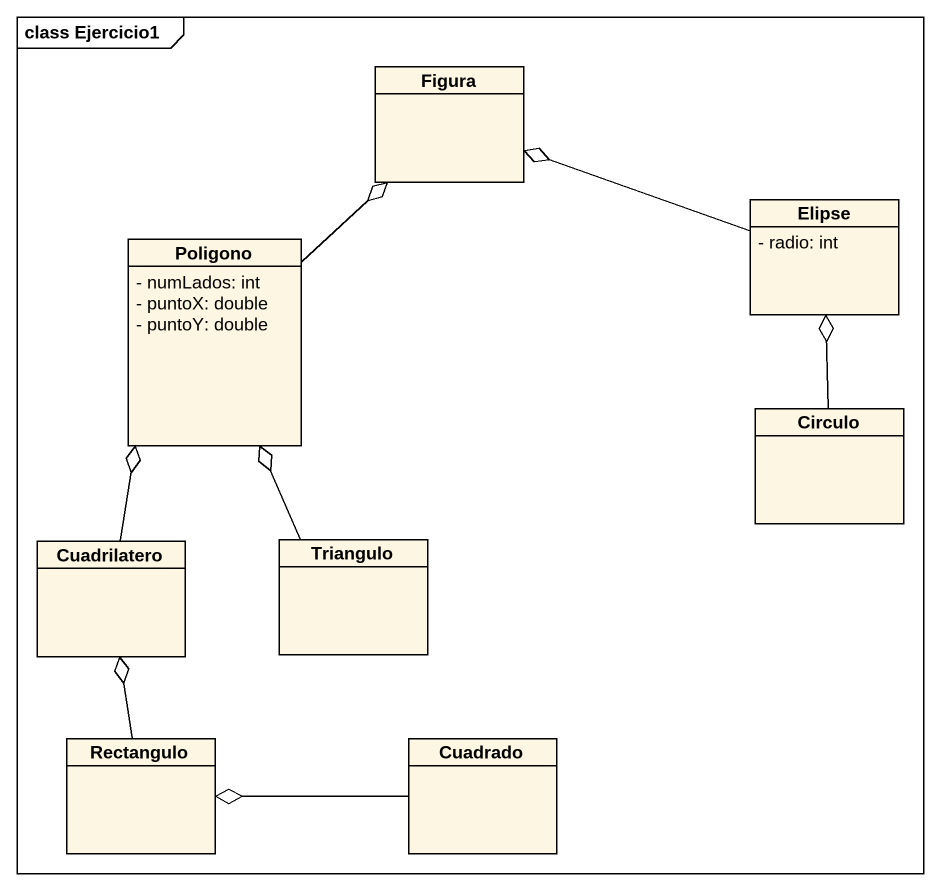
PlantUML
@startuml
mainframe class Ejercicio1
hide circle
hide empty members
skinparam classAttributeIconSize 0
class Figura
class Poligono {
  - numLados: int
  - puntoX: double
  - puntoY: double
}
class Elipse {
  - radio: int
}
class Circulo
class Cuadrilatero
class Triangulo
class Rectangulo
class Cuadrado
Poligono -up-o Figura
Elipse -left-o Figura
Circulo -up-o Elipse
Cuadrilatero -up-o Poligono
Triangulo -up-o Poligono
Rectangulo -up-o Cuadrilatero
Cuadrado -left-o Rectangulo
@enduml
